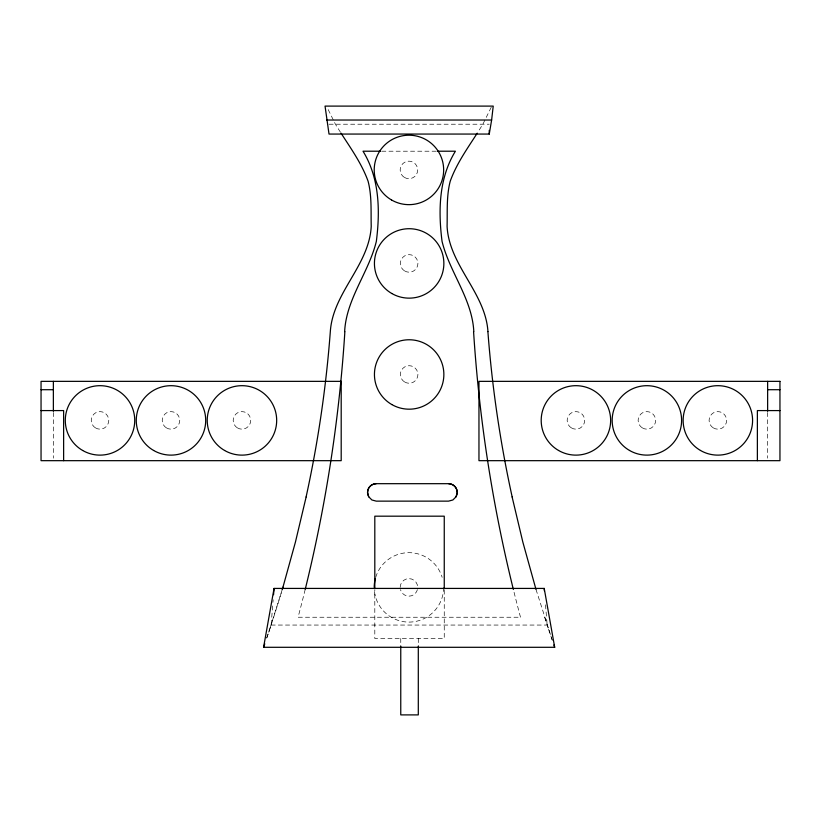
<?xml version="1.0" encoding="UTF-8"?>
<svg xmlns="http://www.w3.org/2000/svg" width="821" height="821" viewBox="0 0 821 821"><rect width="100%" height="100%" fill="white"/><g stroke="black" fill="none" stroke-linecap="round" stroke-linejoin="round"><path stroke-width="0.62" stroke-dasharray="4.11 3.08" d="M266.743 638.05L271.115 625.058L272.839 603.579M272.941 602.316L273.147 599.792M282.26 589.478L268.724 632.273M266.753 637.938L271.115 625.058A1327.998 1327.998 0 0 0 281.921 590.648M491.235 107.243L482.871 124.217L477.853 132.191M329.057 124.217L489.213 124.217M381.755 151.208L436.413 151.208M298.269 617.238L520.309 617.238M271.115 625.058L547.155 625.058L552.307 640.277M340.428 132.191L335.409 124.217L327.589 108.372M536.01 589.478L552.317 640.359M544.6 617.238L549.547 632.273M545.524 604.841L547.155 625.058M767.635 412.522L767.635 458.169M444.253 590.083L444.253 638.502L374.807 638.502L374.807 590.083M418.3 638.502L418.3 646.137M400.761 638.502L400.761 646.137M53.365 412.522L53.365 458.169M520.493 617.187A1467.301 1467.301 0 0 1 513.361 589.457M305.196 589.457A1470.986 1470.986 0 0 1 298.074 617.187M417.407 589.652A8.764 8.764 0 0 1 400.474 589.652M400.166 587.384A8.764 8.764 0 0 1 408.94 578.62A8.764 8.764 0 0 1 417.704 587.384M443.658 587.384A34.718 34.718 0 0 1 410.069 622.082A34.718 34.718 0 0 1 374.294 589.642M375.71 577.317A34.718 34.718 0 0 1 442.16 577.317M404.763 271.022A8.764 8.764 0 0 0 417.92 263.428A8.764 8.764 0 0 0 404.763 255.834A8.764 8.764 0 0 0 404.763 271.022M404.763 382.063A8.764 8.764 0 0 0 417.92 374.479A8.764 8.764 0 0 0 404.763 366.884A8.764 8.764 0 0 0 404.763 382.063M237.567 427.987A8.764 8.764 0 0 0 250.723 420.403A8.764 8.764 0 0 0 237.567 412.809A8.764 8.764 0 0 0 237.567 427.987M166.601 427.987A8.764 8.764 0 0 0 179.748 420.403A8.764 8.764 0 0 0 166.601 412.809A8.764 8.764 0 0 0 166.601 427.987M571.539 427.987A8.764 8.764 0 0 0 584.685 420.403A8.764 8.764 0 0 0 571.539 412.809A8.764 8.764 0 0 0 571.539 427.987M404.558 177.521A8.764 8.764 0 0 0 417.704 169.926A8.764 8.764 0 0 0 404.558 162.332A8.764 8.764 0 0 0 404.558 177.521M642.504 427.987A8.764 8.764 0 0 0 655.651 420.403A8.764 8.764 0 0 0 642.504 412.809A8.764 8.764 0 0 0 642.504 427.987M713.47 427.987A8.764 8.764 0 0 0 726.626 420.403A8.764 8.764 0 0 0 713.47 412.809A8.764 8.764 0 0 0 713.47 427.987M95.636 427.987A8.764 8.764 0 0 0 108.783 420.403A8.764 8.764 0 0 0 95.636 412.809A8.764 8.764 0 0 0 95.636 427.987"/><path stroke-width="1.23" d="M273.547 594.743L274.06 588.421L544.21 588.421L554.688 647.297L263.582 647.297L274.06 588.421M491.625 120.03L493.226 106.104L325.044 106.104L329.016 134.059L489.254 134.059L491.625 120.03L326.645 120.03M344.635 331.602C346.267 298.875 368.721 272.531 376.336 241.405C380.226 210.925 379.589 178.208 363.015 151.208L380.503 151.208M306.141 496.972L295.437 542.065L282.958 587.169A1327.998 1327.998 0 0 1 282.27 589.488L282.958 587.169M456.055 496.787L457.225 492.426A8.713 8.713 0 0 0 448.523 483.682L376.254 483.682A8.713 8.713 0 0 0 367.541 492.405L368.711 496.787L371.903 499.979L376.254 501.138L448.523 501.138L452.874 499.979L456.055 496.787A8.733 8.733 0 0 0 448.523 483.672M263.582 647.297L264.762 643.828M477.227 133.187C467.272 148.663 456.466 163.81 450.206 181.277C446.378 196.034 447.466 211.284 447.086 226.37C449.138 265.47 485.416 292.625 487.951 331.602M437.439 151.208L455.398 151.208C438.804 178.198 438.157 210.925 442.057 241.405C449.682 272.541 472.167 298.865 473.809 331.602M41.05 389.708L53.365 389.708M767.635 389.708L779.95 389.708M41.05 410.582L63.628 410.582L63.628 460.673M779.95 410.582L757.373 410.582L757.373 460.673M341.054 133.187C351.019 148.663 361.835 163.81 368.106 181.277C371.934 196.034 370.835 211.284 371.225 226.37C369.163 265.481 332.844 292.625 330.319 331.602A1192.133 1192.133 0 0 1 306.1 496.962M553.898 644.988L554.688 647.297M536.01 589.478L522.833 542.065L512.119 496.972M544.21 588.421L544.415 590.946M489.234 130.375L489.254 134.059M767.635 381.355L767.635 411.249M444.253 588.811L444.253 516.183L374.807 516.183L374.807 588.811M418.3 646.137L418.3 714.896L400.761 714.896L400.761 646.137M53.365 381.355L53.365 411.249M512.171 496.962A1192.133 1192.133 0 0 1 487.89 331.612M513.361 589.457A1467.301 1467.301 0 0 1 473.573 331.622M344.871 331.622A1470.986 1470.986 0 0 1 305.196 589.457M368.721 496.787A8.733 8.733 0 0 1 376.254 483.672M374.222 587.384A34.718 34.718 0 0 1 375.402 578.395M341.197 381.355L41.05 381.355L41.05 460.673L341.197 460.673L341.197 381.355M779.95 381.355L478.961 381.355L478.961 460.673L779.95 460.673L779.95 381.355M391.791 293.497A34.718 34.718 0 0 0 443.863 263.428A34.718 34.718 0 0 0 391.791 233.359A34.718 34.718 0 0 0 391.791 293.497M391.791 404.537A34.718 34.718 0 0 0 443.863 374.479A34.718 34.718 0 0 0 391.791 344.41A34.718 34.718 0 0 0 391.791 404.537M224.595 450.472A34.718 34.718 0 0 0 276.677 420.403A34.718 34.718 0 0 0 224.595 390.334A34.718 34.718 0 0 0 224.595 450.472M153.63 450.472A34.718 34.718 0 0 0 205.702 420.403A34.718 34.718 0 0 0 153.63 390.334A34.718 34.718 0 0 0 153.63 450.472M558.557 450.472A34.718 34.718 0 0 0 610.639 420.403A34.718 34.718 0 0 0 558.557 390.334A34.718 34.718 0 0 0 558.557 450.472M391.576 199.996A34.718 34.718 0 0 0 443.658 169.926A34.718 34.718 0 0 0 391.576 139.857A34.718 34.718 0 0 0 391.576 199.996M629.533 450.472A34.718 34.718 0 0 0 681.604 420.403A34.718 34.718 0 0 0 629.533 390.334A34.718 34.718 0 0 0 629.533 450.472M700.498 450.472A34.718 34.718 0 0 0 752.58 420.403A34.718 34.718 0 0 0 700.498 390.334A34.718 34.718 0 0 0 700.498 450.472M82.654 450.472A34.718 34.718 0 0 0 134.736 420.403A34.718 34.718 0 0 0 82.654 390.334A34.718 34.718 0 0 0 82.654 450.472"/></g></svg>
